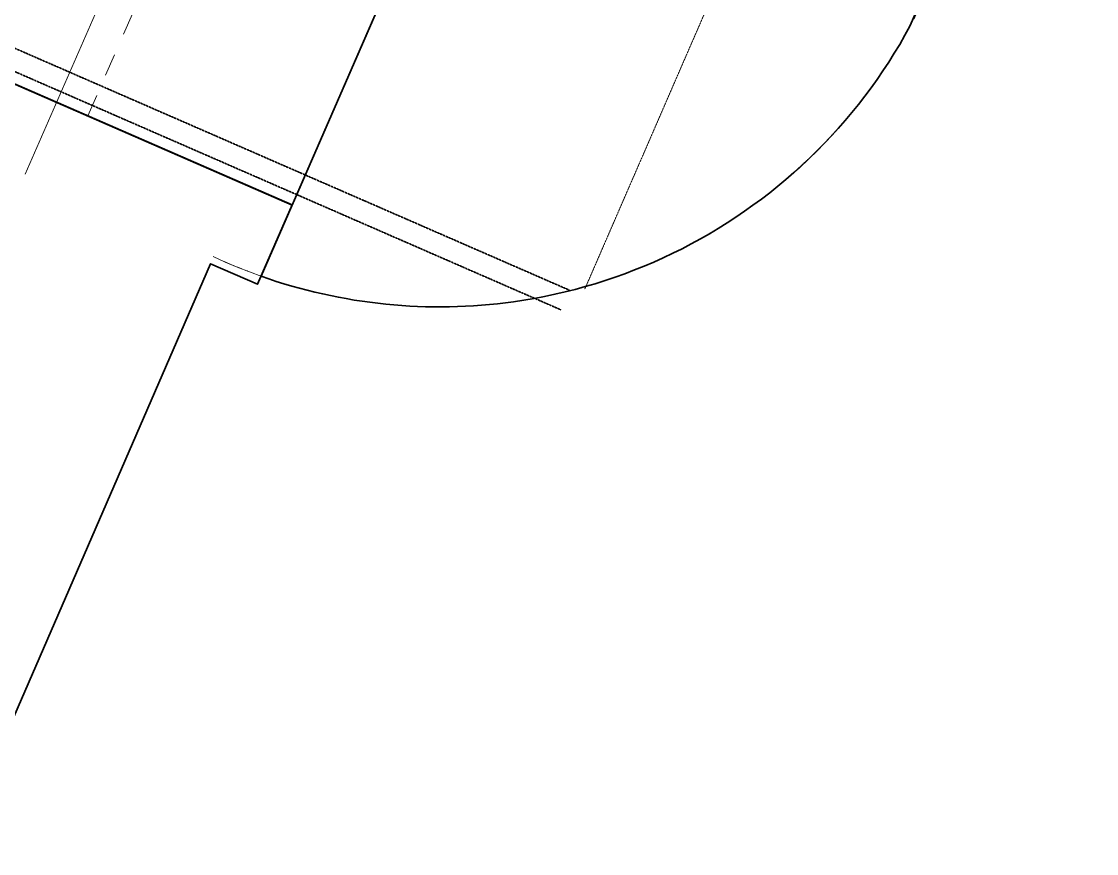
# Model space of a CAD drawing. Header units: millimetres. Extents: x -99530 to 1067232, y -97212 to 137997.
# Drawn here: x 57248 to 69310, y -46928 to -37595 of the extents above; entities that cross this region are included whole.
import ezdxf

# ---------------------------------------------------------------- set-up
doc = ezdxf.new("R2010")
doc.units = ezdxf.units.MM
doc.header["$MEASUREMENT"] = 0
for name, pattern in [('2-0_5', [500, 250, -250]), ('Dashed', [564.444447, 282.222223, -282.222223]), ('HIDDEN2', [0.375, 0.25, -0.125])]:
    doc.linetypes.add(name, pattern=pattern)
doc.layers.add('A-20-M_Hard_Landscape', color=7, linetype='Continuous')
doc.layers.add('New_A-20-M_Hard_Landscape', color=7, linetype='Continuous')
for name, color, linetype, lineweight in [('A-20-M_Hard_Landscape-Phase 1_Pen_No__101', 252, 'Continuous', 15), ('A-20-M_Hard_Landscape-Phase 1_Pen_No__7', 7, 'Continuous', 35), ('A-20-M_Hard_Landscape_Pen_No__1', 7, 'Continuous', 13), ('G-10-P_Topo_Road_Pen_No__193', 7, 'Continuous', 18), ('New_A-20-M_Hard_Landscape-Phase 1_Pen_No__1', 7, 'Continuous', 13)]:
    doc.layers.add(name, color=color, linetype=linetype, lineweight=lineweight)
for name, color, linetype, lineweight, true_color in [('A-20-M_Hard_Landscape-Phase 2_Pen_No__148', 7, 'Continuous', 0, 0x444444), ('New_A-20-M_Hard_Landscape-Phase 2_Pen_No__148', 7, 'Continuous', 0, 0x444444), ('New_A-20-M_Hard_Landscape_Pen_No__53', 7, 'Continuous', 35, 0x444444)]:
    doc.layers.add(name, color=color, linetype=linetype, lineweight=lineweight, true_color=true_color)

# ---------------------------------------------------------------- blocks, each defined once
blk = doc.blocks.new('Mesh_1_1', base_point=(-63082, -84193))
at = {"layer": 'New_A-20-M_Hard_Landscape_Pen_No__53', "linetype": 'Continuous', "flags": 128}
blk.add_lwpolyline([(40536, -28861), (42535, -24277), (47043, -26247), (46243, -28077), (46241, -28076), (44273, -32590), (44243, -32660), (60284, -39654), (59897, -40543), (59368, -40313), (56491, -46928), (44285, -41565, 0.39159), (36479, -44258)], format="xyb", dxfattribs=at)
blk = doc.blocks.new('Mesh_2_1', base_point=(46241, -28076))
at = {"layer": 'New_A-20-M_Hard_Landscape_Pen_No__53', "linetype": 'Continuous', "flags": 128}
blk.add_lwpolyline([(46241, -28076), (62283, -35071), (60284, -39654), (44243, -32660)], close=True, dxfattribs=at)
blk = doc.blocks.new('Mesh_11_1', base_point=(38476, -27090))
at = {"layer": 'New_A-20-M_Hard_Landscape_Pen_No__53', "linetype": 'Continuous', "flags": 128}
blk.add_lwpolyline([(38476, -27090), (40856, -28128), (42533, -24280), (53915, -29243), (51118, -35657), (53409, -36657), (56206, -30243), (63081, -33240), (59936, -40452, 0.120293), (62769, -40738, 0.15737), (66087, -39130, 0.078126), (67217, -37647), (69310, -32902), (61088, -29317), (60828, -29915), (42606, -21970), (42885, -21328), (48200, -23645), (49083, -21621), (41987, -18527), (41188, -20361), (40976, -20847), (41163, -20929)], format="xyb", close=True, dxfattribs=at)
blk = doc.blocks.new('Line_7_1', base_point=(60438, -32088))
at = {"layer": 'A-20-M_Hard_Landscape_Pen_No__1', "linetype": 'Continuous'}
for q in [(57290, -39307), (60109, -32217), (60567, -32417)]:
    blk.add_line((60438, -32088), q, dxfattribs=at)

msp = doc.modelspace()

# ---------------------------------------------------------------- linework, layer by layer
at = {"layer": 'A-20-M_Hard_Landscape-Phase 1_Pen_No__101', "linetype": 'HIDDEN2'}
msp.add_line((63568.3, -40596.8), (65963.1, -35085.2), dxfattribs=at)
at = {"layer": 'A-20-M_Hard_Landscape-Phase 1_Pen_No__7', "linetype": 'HIDDEN2', "flags": 128}
for points in [[(63395.1, -40608.8), (51109.2, -35251.7), (29842.6, -25945.2)], [(63299.2, -40828.8), (51013.1, -35471.7), (29746.4, -26165)]]:
    msp.add_lwpolyline(points, dxfattribs=at)
at = {"layer": 'A-20-M_Hard_Landscape-Phase 2_Pen_No__148', "linetype": 'Continuous'}
msp.add_arc((61936.9, -34793.3), 6002.4, 244.97376, 331.60805, dxfattribs=at)
at = {"layer": 'G-10-P_Topo_Road_Pen_No__193', "linetype": 'HIDDEN2'}
msp.add_line((63568.3, -40596.8), (67250, -32123.4), dxfattribs=at)
at = {"layer": 'New_A-20-M_Hard_Landscape-Phase 1_Pen_No__1', "linetype": 'Dashed'}
msp.add_arc((61938.7, -34795.1), 6000, 246.25302, 336.42954, dxfattribs=at)
at = {"layer": 'New_A-20-M_Hard_Landscape-Phase 2_Pen_No__148', "linetype": '2-0_5'}
for p, q in [((57992.5, -38655.1), (59991, -34071.9)), ((60284.1, -39654.4), (62282.6, -35071.1))]:
    msp.add_line(p, q, dxfattribs=at)

# ---------------------------------------------------------------- block references
at = {"layer": 'A-20-M_Hard_Landscape', "linetype": 'Continuous'}
msp.add_blockref('Line_7_1', (60438.1, -32087.8), dxfattribs=at)
at = {"layer": 'New_A-20-M_Hard_Landscape', "color": 49, "lineweight": 35, "true_color": 0x444444}
for name, p in [('Mesh_11_1', (38476.3, -27090.5)), ('Mesh_1_1', (-63082, -84192.5)), ('Mesh_2_1', (46241.3, -28076.4))]:
    msp.add_blockref(name, p, dxfattribs=at)

doc.saveas('drawing.dxf')
